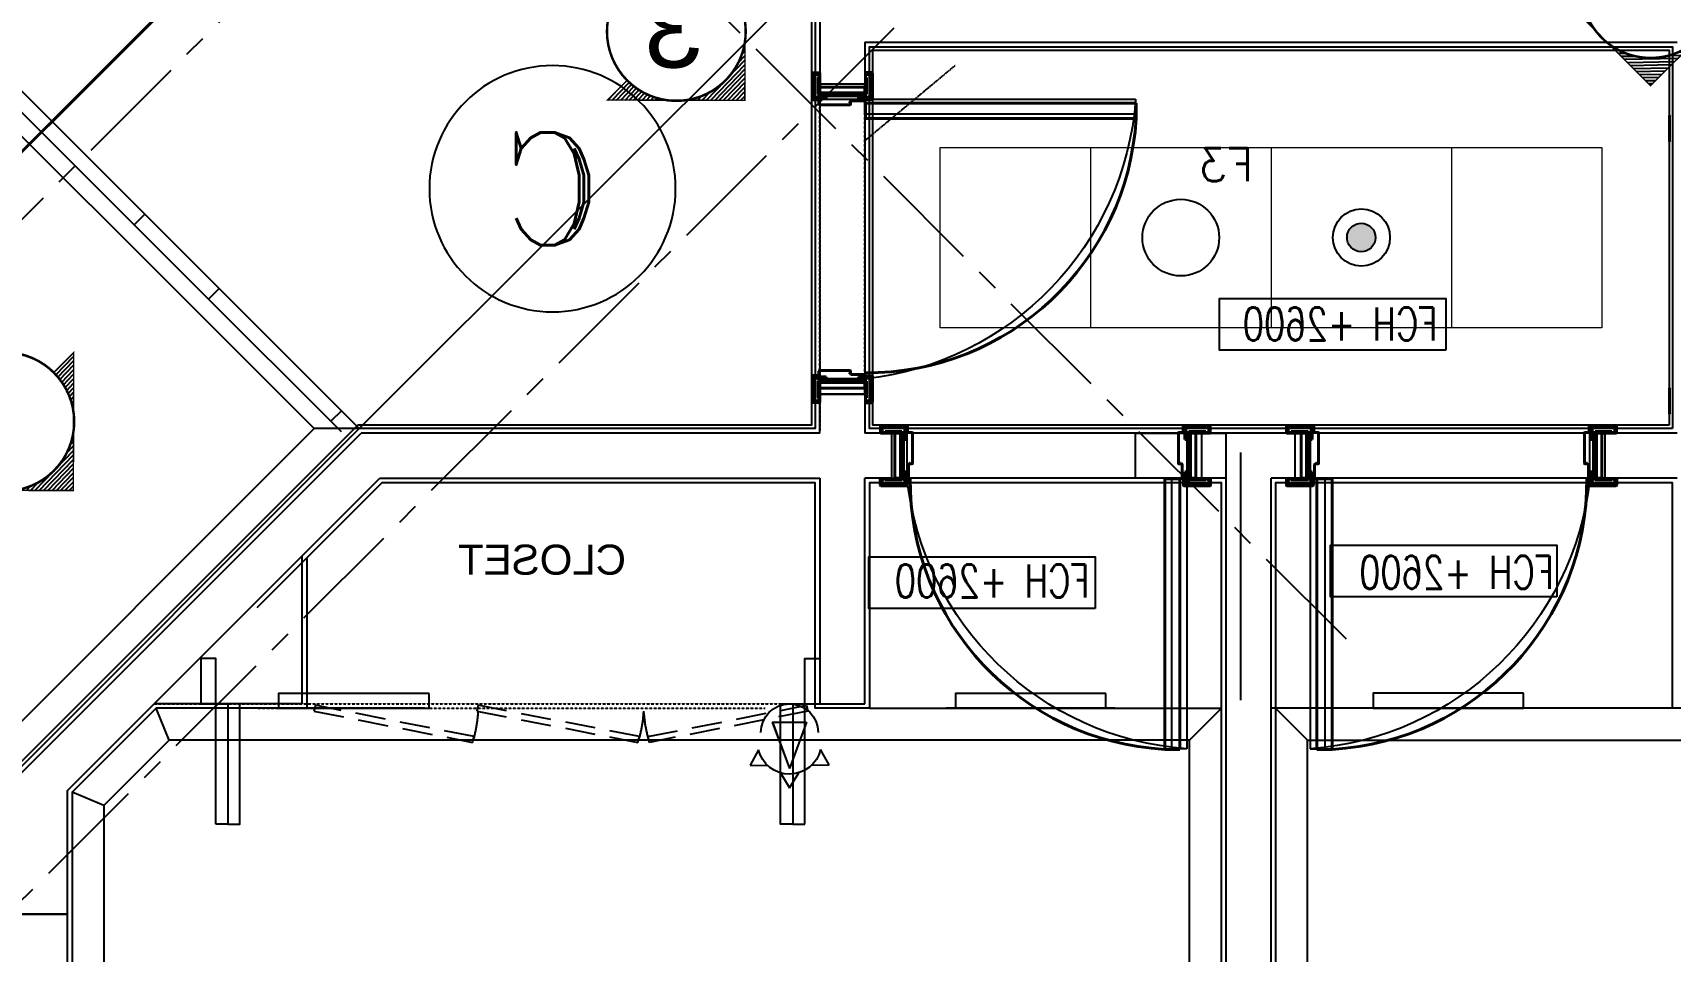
# Model space of a CAD drawing. Header units: millimetres. Extents: x 186805 to 449048, y 2167 to 51540.
# Drawn here: x 250778 to 256221, y 9659 to 12714 of the extents above; entities that cross this region are included whole.
import ezdxf
from ezdxf.enums import TextEntityAlignment as Align

# ---------------------------------------------------------------- set-up
doc = ezdxf.new("R2010")
doc.units = ezdxf.units.MM
for name, pattern in [('BC$0$DASHDOT2', [0.5, 0.25, -0.125, 0, -0.125]), ('BC$0$HIDDEN', [0.375, 0.25, -0.125]), ('BC$0$XR-BAS2-BLOCK-B$1$CENTER', [2, 1.25, -0.25, 0.25, -0.25]), ('CENTER', [2, 1.25, -0.25, 0.25, -0.25]), ('HIDDEN', [0.375, 0.25, -0.125]), ('HIDDEN2', [0.1875, 0.125, -0.0625])]:
    doc.linetypes.add(name, pattern=pattern)
doc.layers.get('0').update_dxf_attribs({"linetype": 'CONTINUOUS'})
for name, color, linetype, lineweight in [('0-60x120-C', 3, 'CONTINUOUS', 13), ('0-60x60-C', 3, 'CONTINUOUS', 13), ('1', 130, 'CONTINUOUS', 40), ('wall', 4, 'CONTINUOUS', 25)]:
    doc.layers.add(name, color=color, linetype=linetype, lineweight=lineweight)
for name, color, linetype in [('0-cornice-C', 3, 'CONTINUOUS'), ('0TG-grid', 9, 'CENTER'), ('0TG-text', 4, 'CONTINUOUS'), ('A-ABOV', 1, 'HIDDEN2'), ('A-ABOVE DOOR', 1, 'HIDDEN2'), ('A-BLKNBR', 7, 'CONTINUOUS'), ('A-CONC-BLDG', 6, 'CONTINUOUS'), ('a-door', 4, 'CONTINUOUS'), ('a-wall', 140, 'CONTINUOUS'), ('BC-A-wall', 6, 'CONTINUOUS'), ('BC-dim', 1, 'CONTINUOUS'), ('e-access door for maintanenece', 170, 'CONTINUOUS'), ('E-ARMATUR', 2, 'CONTINUOUS'), ('INT-HATCH', 8, 'CONTINUOUS'), ('MEP', 16, 'CONTINUOUS'), ('SHADOW LINE', 151, 'CONTINUOUS'), ('SITE SURVEY ROOM$0$SITE SURVEY ROOM$0$DECORATIVE DETAILS-1$0$WALL FIXTURE DETAILS$0$ECO-WORLD DETAILS$0$FINAL ECO-1#$0$REV ECO$0$FINAL DRGS1$0$REFER', 7, 'CONTINUOUS'), ('TEXT', 3, 'CONTINUOUS')]:
    doc.layers.add(name, color=color, linetype=linetype)
doc.styles.add('BW.B$0$SAS', font='sanss___.ttf')
doc.styles.add('ROMANS', font='ROMANS.shx', dxfattribs={"width": 0.8})
doc.styles.add('ROMANS_075', font='romans.shx', dxfattribs={"width": 0.75})
doc.styles.add('ROMANT', font='ROMANT.shx')

# ---------------------------------------------------------------- blocks, each defined once
blk = doc.blocks.new('A$C7C4A1575')
at = {"layer": 'A-ABOV', "color": 8}
for p, q in [((22895.1, 38850), (22895.1, 40141.4)), ((23045.1, 38850), (23045.1, 40141.4))]:
    blk.add_line(p, q, dxfattribs=at)
at = {"layer": 'A-ABOVE DOOR', "color": 8}
for p, q in [((20683, 41050), (22895.1, 41050)), ((24165.1, 40300), (23140.9, 40300)), ((25505.1, 40300), (24475.1, 40300)), ((24165.1, 40150), (23135.1, 40150)), ((25505.1, 40150), (24475.1, 40150)), ((22895.1, 40020), (22895.1, 38990)), ((23045.1, 38990), (23045.1, 40020))]:
    blk.add_line(p, q, dxfattribs=at)
at = {"layer": 'A-CONC-BLDG', "color": 8}
blk.add_lwpolyline([(20395.1, 41750), (20145.1, 41750), (20145.1, 45150), (20395.1, 45150)], close=True, dxfattribs=at)
at = {"layer": 'a-door', "color": 8, "lineweight": -3}
blk.add_line((20928, 41450), (20888, 41450), dxfattribs=at)
for points in [[(20888, 41450), (20888, 40900), (20838, 40900), (20838, 41050), (20888, 41050)], [(22805.1, 41450), (22765.1, 41450), (22765.1, 41050), (22895.1, 41050)], [(22805.1, 41050), (22805.1, 41450), (22845.1, 41450)], [(22845.1, 41450), (22845.1, 40900), (22895.1, 40900), (22895.1, 41050)], [(20888, 41050), (20928, 41050)]]:
    blk.add_lwpolyline(points, dxfattribs=at)
blk.add_lwpolyline([(20968, 41050), (20928, 41050), (20928, 41450), (20968, 41450)], close=True, dxfattribs=at)
at = {"layer": 'a-door', "color": 8}
for points in [[(24115.1, 41200), (24065.1, 41200), (24065.1, 40300), (24165.1, 40300)], [(24165.1, 40150), (24115.1, 40150), (24115.1, 41200)], [(24475.1, 40150), (24525.1, 40150), (24525.1, 41200)], [(24525.1, 41200), (24575.1, 41200), (24575.1, 40300), (24525.1, 40300)], [(23135.1, 40300), (23185.1, 40300), (23185.1, 40150), (23135.1, 40150)], [(24475.1, 40300), (24525.1, 40300)], [(25505.1, 40300), (25455.1, 40300), (25455.1, 40150), (25505.1, 40150)], [(23045.1, 40020), (23045.1, 39970), (22895.1, 39970), (22895.1, 40020)], [(23945.1, 39040), (23945.1, 39090), (23045.1, 39090), (23045.1, 38990)], [(22895.1, 38990), (22895.1, 39040), (23945.1, 39040)]]:
    blk.add_lwpolyline(points, dxfattribs=at)
for centre, start, end in [((24190, 40192.1), 94.2496, 173.872), ((24450.2, 40192.1), 6.128, 85.7504), ((22937.2, 38965.1), 4.2496, 83.872)]:
    blk.add_arc(centre, 1010.7, start, end, dxfattribs=at)
at = {"layer": 'a-wall', "color": 8}
for p, q in [((24245.1, 40300), (24245.1, 44900)), ((24395.1, 44900), (24395.1, 40300)), ((20395.1, 41750), (20395.1, 41337.9)), ((20145.1, 41375.7), (21370.8, 40150)), ((20395.1, 41337.9), (21433, 40300)), ((22895.1, 41050), (23045.1, 41050)), ((22895.1, 40300), (22895.1, 41050)), ((23045.1, 41050), (23045.1, 40300)), ((21433, 40300), (22895.1, 40300)), ((23135.1, 40300), (23045.1, 40300)), ((23135.1, 40300), (23135.1, 40150)), ((24165.1, 40300), (24165.1, 40150)), ((24245.1, 40300), (24165.1, 40300)), ((24475.1, 40300), (24395.1, 40300)), ((24475.1, 40300), (24475.1, 40150)), ((25745.1, 40300), (25505.1, 40300)), ((25505.1, 40150), (25505.1, 40300)), ((22895.1, 40150), (21370.8, 40150)), ((22895.1, 40150), (22895.1, 40020)), ((23135.1, 40150), (23045.1, 40150)), ((23045.1, 40020), (23045.1, 40150)), ((24475.1, 40150), (24165.1, 40150)), ((25745.1, 40150), (25505.1, 40150)), ((22895.1, 40020), (23045.1, 40020)), ((22895.1, 38100), (22895.1, 38990)), ((23045.1, 38990), (22895.1, 38990)), ((23045.1, 38850), (23045.1, 38990)), ((23045.1, 38850), (25745.1, 38850))]:
    blk.add_line(p, q, dxfattribs=at)
blk = doc.blocks.new('A$C32DD6ECA')
at = {"layer": '0-60x60-C', "color": 16, "xscale": 0.04183124983683228, "yscale": 0.04183124983683228, "zscale": 0.04183124983683228, "rotation": 180}
blk.add_blockref('A$C7C4A1575', (4397.08, 2202.64), dxfattribs=at)
blk = doc.blocks.new('BLK-NUMBER')
blk.add_circle((0, 0), 0.5458)
at = {"style": 'ROMANS'}
blk.add_attdef('BLOCK_NUMBER', text='', height=0.5, dxfattribs=at).set_placement((0, 0), align=Align.MIDDLE)
blk = doc.blocks.new('f44')
at = {"layer": 'E-ARMATUR', "color": 16}
blk.add_circle((0, 0), 127.5, dxfattribs=at)
blk = doc.blocks.new('A$C35C014DB')
at = {"layer": 'MEP'}
h = blk.add_hatch(color=256, dxfattribs=at)
edge = h.paths.add_edge_path()
edge.add_ellipse((4418.6, 9148.5), major_axis=(-38.8, -27.2), ratio=1, start_angle=0, end_angle=360, ccw=False)
at = {"layer": 'SITE SURVEY ROOM$0$SITE SURVEY ROOM$0$DECORATIVE DETAILS-1$0$WALL FIXTURE DETAILS$0$ECO-WORLD DETAILS$0$FINAL ECO-1#$0$REV ECO$0$FINAL DRGS1$0$REFER'}
h = blk.add_hatch(dxfattribs=at)
h.set_pattern_fill('ANSI31', color=8, scale=82.345676, angle=181.1291, style=0)
h.set_pattern_definition([(313.87088, (10262.598, 7449.854), (-7.42041, -7.13356), [])])
h.paths.add_polyline_path([(6663.2, 9604.9, -0.333605), (6467, 9800.3), (6467.4, 9604.5)])
h.paths.add_polyline_path([(6531.8, 9996), (6466.4, 10061), (6466.8, 9865.3, -0.162403)])
h.paths.add_polyline_path([(6923.9, 9605.5), (6858.6, 9670.6, -0.162403), (6728.2, 9605.1)])
h.paths.add_polyline_path([(6346, 10023.2), (6450.6, 10128.2), (6502.6, 10076.3), (6398.1, 9971.4)], flags=9)
h = blk.add_hatch(dxfattribs=at)
h.set_pattern_fill('ANSI31', color=8, scale=82.345676, angle=136.1291, style=0)
h.set_pattern_definition([(358.87088, (7664.575, 10813.092), (-0.202834, -10.29121), [])])
h.paths.add_polyline_path([(3595.5, 9791.8, -0.333605), (3318.7, 9791.2), (3457.4, 9653.1)])
h.paths.add_polyline_path([(3226.1, 9975.4), (3133.9, 9975.2), (3272.6, 9837, -0.162403)])
h.paths.add_polyline_path([(3779.5, 9976.6), (3687.3, 9976.4, -0.162403), (3641.4, 9837.8)])
h.paths.add_polyline_path([(3075.5, 9863.3), (3075.2, 10011.4), (3148.7, 10011.6), (3149, 9863.4)], flags=9)
h = blk.add_hatch(dxfattribs=at)
h.set_pattern_fill('ANSI31', color=8, scale=82.345676, angle=181.1291, style=0)
h.set_pattern_definition([(313.87088, (12494.609, 6152.451), (-7.42041, -7.13356), [])])
h.paths.add_polyline_path([(8895.2, 8307.5, -0.333605), (8699, 8502.9), (8699.4, 8307.1)])
h.paths.add_polyline_path([(8763.8, 8698.6), (8698.4, 8763.6), (8698.9, 8567.9, -0.162403)])
h.paths.add_polyline_path([(9155.9, 8308.1), (9090.6, 8373.2, -0.162403), (8960.2, 8307.7)])
h.paths.add_polyline_path([(8578, 8725.8), (8682.6, 8830.8), (8734.6, 8778.9), (8630.1, 8674)], flags=9)
at = {"color": 9}
for points in [[(8907.8, 17182.9), (7333.6, 17182.9), (7333.6, 13282.9), (7283.6, 13282.9), (7283.6, 11279.4), (6233.6, 10229.4), (6233.6, 8512.9), (7749.1, 8512.9), (8983.6, 7278.4)], [(3203.6, 7582.9), (3383.6, 7582.9), (3383.6, 8332.9), (4703.6, 8332.9), (4703.6, 3762.9), (918.6, 3762.9), (918.6, 3762.9)], [(8424.5, 7582.9), (8703.6, 7303.9), (8703.6, 3762.9), (4883.6, 3762.9), (4883.6, 8332.9), (6053.6, 8332.9), (6053.6, 7582.9), (6233.6, 7582.9), (6233.6, 7582.9)], [(6233.6, 7582.9), (6233.6, 8332.9), (7674.5, 8332.9), (8090.1, 7917.4)], [(7923.6, 8083.9), (7923.6, 7582.9), (8424.5, 7582.9)]]:
    blk.add_lwpolyline(points, dxfattribs=at)
blk.add_lwpolyline([(3383.6, 8512.9), (6053.6, 8512.9), (6053.6, 9782.9), (3383.6, 9782.9)], close=True, dxfattribs=at)
at = {"color": 8, "linetype": 'BC$0$HIDDEN', "ltscale": 400}
for points in [[(6257.6, 7573.6), (6784, 7469.8), (6789.6, 7489), (6262.7, 7592.9)], [(7358.6, 7573.6), (6823.1, 7469.8), (6817.6, 7489), (7353.4, 7592.9)], [(7899.6, 7573.6), (7373.1, 7469.8), (7367.6, 7489), (7894.4, 7592.9)]]:
    blk.add_lwpolyline(points, close=True, dxfattribs=at)
for centre, start, end in [((6395.6, 7593.2), 342.3753, 357.1867), ((7211.6, 7593.2), 182.8133, 197.6247), ((7761.6, 7592.9), 182.8133, 197.6247)]:
    blk.add_arc(centre, 407.5, start, end, dxfattribs=at)
at = {"layer": '0-60x120-C', "color": 1}
for p, q in [((4118.6, 9447.9), (4118.6, 8847.9)), ((4718.6, 9447.9), (4718.6, 8847.9)), ((5318.6, 9447.9), (5318.6, 8847.9))]:
    blk.add_line(p, q, dxfattribs=at)
at = {"layer": '0-60x120-C', "color": 2}
blk.add_lwpolyline([(3618.6, 8847.9), (5818.6, 8847.9), (5818.6, 9447.9), (3618.6, 9447.9)], close=True, dxfattribs=at)
at = {"layer": '0-cornice-C', "color": 1}
for p, q in [((10874.5, 11638.4), (7749.1, 8512.9)), ((7749.1, 8512.9), (7899, 8512.9)), ((4597.6, 7476.9), (4703.6, 7582.9)), ((4989.6, 7476.9), (4883.6, 7582.9)), ((8380.6, 7476.9), (8424.5, 7582.9)), ((8597.6, 7260), (8703.6, 7303.9))]:
    blk.add_line(p, q, dxfattribs=at)
at = {"layer": '0-cornice-C', "color": 5}
for p, q in [((3368.6, 7582.9), (4718.6, 7582.9)), ((6053.6, 7582.9), (4883.6, 7582.9))]:
    blk.add_line(p, q, dxfattribs=at)
at = {"layer": '0-cornice-C', "color": 1}
for points in [[(7899, 8512.9), (10874.5, 11488.5), (14903.5, 7459.4), (11310.9, 3868.9), (9089.6, 3868.9), (9089.6, 7322.3)], [(1024.6, 3868.9), (4597.6, 3868.9), (4597.6, 7476.9), (1024.6, 7476.9)], [(8597.6, 7260), (8597.6, 3868.9), (4989.6, 3868.9), (4989.6, 7476.9), (8380.6, 7476.9)]]:
    blk.add_lwpolyline(points, close=True, dxfattribs=at)
at = {"layer": '0TG-grid', "linetype": 'BC$0$XR-BAS2-BLOCK-B$1$CENTER', "ltscale": 300}
for p, q in [((4468.1, 7812.9), (13602.6, 16947.4)), ((16276.8, 1802.5), (5599.4, 12479.8)), ((15145.4, 671.1), (4468.1, 11348.5))]:
    blk.add_line(p, q, dxfattribs=at)
at = {"layer": '1', "color": 8}
for p, q in [((6043.6, 9608.9), (6043.6, 9694.9)), ((6045.6, 9696.9), (6068.6, 9696.9)), ((6048.1, 9614.9), (6048.1, 9688.9)), ((6050.1, 9690.9), (6066.1, 9690.9)), ((6066.1, 9690.9), (6066.1, 9680.9)), ((6218.6, 9695.9), (6218.6, 9619.9)), ((6241.6, 9695.9), (6218.6, 9695.9)), ((6237.1, 9690.9), (6221.1, 9690.9)), ((6221.1, 9690.9), (6221.1, 9680.9)), ((6239.1, 9614.9), (6239.1, 9688.9)), ((6243.6, 9607.9), (6243.6, 9693.9)), ((6066.1, 9680.9), (6063.1, 9680.9)), ((6063.1, 9680.9), (6063.1, 9624.9)), ((6068.6, 9629.9), (6068.6, 9647.9)), ((6068.6, 9647.9), (6218.6, 9647.9)), ((6218.6, 9647.9), (6218.6, 9629.9)), ((6221.1, 9680.9), (6224.1, 9680.9)), ((6224.1, 9680.9), (6224.1, 9624.9)), ((6066.7, 9595.2), (5166.7, 9595.2)), ((5166.7, 9595.2), (5166.7, 9544.6)), ((6066.1, 9606.9), (6045.6, 9606.9)), ((6066.1, 9614.9), (6048.1, 9614.9)), ((6048.1, 9612.9), (6048.1, 9614.9)), ((6048.1, 9614.9), (6088.1, 9614.9)), ((6088.1, 9610.9), (6050.1, 9610.9)), ((6063.1, 9624.9), (6066.1, 9624.9)), ((6066.1, 9624.9), (6066.1, 9614.9)), ((6101.1, 9619.9), (6066.1, 9619.9)), ((6066.1, 9619.9), (6066.1, 9614.9)), ((6066.1, 9614.9), (6090.1, 9614.9)), ((6090.1, 9610.9), (6066.1, 9610.9)), ((6066.1, 9610.9), (6066.1, 9604.9)), ((6066.7, 9544.6), (6066.7, 9595.2)), ((6068.1, 9602.9), (6114.1, 9602.9)), ((6218.6, 9629.9), (6068.6, 9629.9)), ((6086.6, 9629.9), (6086.6, 9619.9)), ((6086.6, 9619.9), (6200.6, 9619.9)), ((6088.1, 9614.9), (6088.1, 9610.9)), ((6090.1, 9614.9), (6090.1, 9610.9)), ((6141.1, 9619.9), (6106.1, 9619.9)), ((6116.1, 9600.9), (6116.1, 9599.2)), ((6116.1, 9599.2), (6117.1, 9599.2)), ((6116.1, 9597.1), (6118.1, 9597.1)), ((6116.1, 9597.1), (6116.1, 9591.9)), ((6117.1, 9599.2), (6119.1, 9599.2)), ((6118.1, 9597.1), (6119.1, 9597.1)), ((6118.1, 9589.9), (6219.1, 9589.9)), ((6119.1, 9597.1), (6119.1, 9599.2)), ((6141.1, 9619.9), (6146.1, 9619.9)), ((6181.1, 9619.9), (6146.1, 9619.9)), ((6221.1, 9619.9), (6186.1, 9619.9)), ((6197.1, 9610.9), (6197.1, 9614.9)), ((6197.1, 9614.9), (6221.1, 9614.9)), ((6221.1, 9610.9), (6197.1, 9610.9)), ((6199.1, 9614.9), (6199.1, 9610.9)), ((6239.1, 9614.9), (6199.1, 9614.9)), ((6199.1, 9610.9), (6237.1, 9610.9)), ((6200.6, 9629.9), (6200.6, 9619.9)), ((6224.1, 9624.9), (6221.1, 9624.9)), ((6221.1, 9624.9), (6221.1, 9614.9)), ((6221.1, 9614.9), (6221.1, 9619.9)), ((6221.1, 9614.9), (6239.1, 9614.9)), ((6221.1, 9591.9), (6221.1, 9610.9)), ((6221.1, 9605.9), (6241.6, 9605.9)), ((6239.1, 9612.9), (6239.1, 9614.9)), ((3393.6, 9553.9), (3393.6, 9467.9)), ((5166.7, 9544.6), (6066.7, 9544.6)), ((6043.6, 8686.9), (6043.6, 8600.9)), ((6066.1, 8688.9), (6045.6, 8688.9)), ((6048.1, 8682.9), (6048.1, 8680.9)), ((6066.1, 8680.9), (6048.1, 8680.9)), ((6048.1, 8680.9), (6048.1, 8606.9)), ((6048.1, 8680.9), (6088.1, 8680.9)), ((6088.1, 8684.9), (6050.1, 8684.9)), ((6063.1, 8614.9), (6063.1, 8670.9)), ((6063.1, 8670.9), (6066.1, 8670.9)), ((6066.1, 8684.9), (6066.1, 8690.9)), ((6090.1, 8684.9), (6066.1, 8684.9)), ((6066.1, 8675.9), (6066.1, 8680.9)), ((6066.1, 8680.9), (6090.1, 8680.9)), ((6066.1, 8670.9), (6066.1, 8680.9)), ((6101.1, 8675.9), (6066.1, 8675.9)), ((6068.1, 8692.9), (6114.1, 8692.9)), ((6218.6, 8665.9), (6068.6, 8665.9)), ((6068.6, 8665.9), (6068.6, 8647.9)), ((6086.6, 8665.9), (6086.6, 8675.9)), ((6086.6, 8675.9), (6200.6, 8675.9)), ((6088.1, 8680.9), (6088.1, 8684.9)), ((6090.1, 8680.9), (6090.1, 8684.9)), ((6141.1, 8675.9), (6106.1, 8675.9)), ((6116.1, 8698.8), (6116.1, 8703.9)), ((6116.1, 8698.8), (6118.1, 8698.8)), ((6116.1, 8694.9), (6116.1, 8696.7)), ((6116.1, 8696.7), (6117.1, 8696.7)), ((6117.1, 8696.7), (6119.1, 8696.7)), ((6118.1, 8705.9), (6219.1, 8705.9)), ((6118.1, 8698.8), (6119.1, 8698.8)), ((6119.1, 8698.8), (6119.1, 8696.7)), ((6141.1, 8675.9), (6146.1, 8675.9)), ((6181.1, 8675.9), (6146.1, 8675.9)), ((6221.1, 8675.9), (6186.1, 8675.9)), ((6221.1, 8684.9), (6197.1, 8684.9)), ((6197.1, 8684.9), (6197.1, 8680.9)), ((6197.1, 8680.9), (6221.1, 8680.9)), ((6199.1, 8680.9), (6199.1, 8684.9)), ((6199.1, 8684.9), (6237.1, 8684.9)), ((6239.1, 8680.9), (6199.1, 8680.9)), ((6200.6, 8665.9), (6200.6, 8675.9)), ((6218.6, 8599.9), (6218.6, 8675.9)), ((6218.6, 8647.9), (6218.6, 8665.9)), ((6221.1, 8703.9), (6221.1, 8684.9)), ((6221.1, 8689.9), (6241.6, 8689.9)), ((6221.1, 8670.9), (6221.1, 8680.9)), ((6221.1, 8680.9), (6239.1, 8680.9)), ((6221.1, 8680.9), (6221.1, 8675.9)), ((6224.1, 8670.9), (6221.1, 8670.9)), ((6224.1, 8614.9), (6224.1, 8670.9)), ((6239.1, 8682.9), (6239.1, 8680.9)), ((6239.1, 8680.9), (6239.1, 8606.9)), ((6243.6, 8687.9), (6243.6, 8601.9)), ((3393.6, 8647.9), (3393.6, 8561.9)), ((6050.1, 8604.9), (6066.1, 8604.9)), ((6066.1, 8614.9), (6063.1, 8614.9)), ((6066.1, 8604.9), (6066.1, 8614.9)), ((6068.6, 8647.9), (6218.6, 8647.9)), ((6241.6, 8599.9), (6218.6, 8599.9)), ((6221.1, 8614.9), (6224.1, 8614.9)), ((6221.1, 8604.9), (6221.1, 8614.9)), ((6237.1, 8604.9), (6221.1, 8604.9)), ((6045.6, 8598.9), (6068.6, 8598.9)), ((3570.6, 8520.9), (3570.6, 8497.9)), ((3570.6, 8497.9), (3646.6, 8497.9)), ((3658.6, 8522.9), (3572.6, 8522.9)), ((3575.6, 8516.4), (3575.6, 8500.4)), ((3575.6, 8500.4), (3585.6, 8500.4)), ((3651.6, 8518.4), (3577.6, 8518.4)), ((3585.6, 8500.4), (3585.6, 8503.4)), ((3585.6, 8503.4), (3641.6, 8503.4)), ((3618.6, 8497.9), (3636.6, 8497.9)), ((3618.6, 8347.9), (3618.6, 8497.9)), ((3636.6, 8497.9), (3636.6, 8347.9)), ((3641.6, 8503.4), (3641.6, 8500.4)), ((3641.6, 8500.4), (3651.6, 8500.4)), ((3651.6, 8500.4), (3646.6, 8500.4)), ((3646.6, 8500.4), (3646.6, 8465.4)), ((3651.6, 8500.4), (3651.6, 8518.4)), ((3653.6, 8518.4), (3651.6, 8518.4)), ((3651.6, 8518.4), (3651.6, 8478.4)), ((3651.6, 8476.4), (3651.6, 8500.4)), ((3655.6, 8478.4), (3655.6, 8516.4)), ((3674.6, 8500.4), (3655.6, 8500.4)), ((3655.6, 8500.4), (3655.6, 8476.4)), ((3660.6, 8500.4), (3660.6, 8520.9)), ((3676.6, 8397.4), (3676.6, 8498.4)), ((4560.6, 8397.4), (4560.6, 8498.4)), ((4562.6, 8500.4), (4581.6, 8500.4)), ((4576.6, 8500.4), (4576.6, 8520.9)), ((4578.6, 8522.9), (4664.6, 8522.9)), ((4581.6, 8478.4), (4581.6, 8516.4)), ((4581.6, 8500.4), (4581.6, 8476.4)), ((4583.6, 8518.4), (4585.6, 8518.4)), ((4585.6, 8500.4), (4585.6, 8518.4)), ((4585.6, 8518.4), (4659.6, 8518.4)), ((4585.6, 8518.4), (4585.6, 8478.4)), ((4595.6, 8500.4), (4585.6, 8500.4)), ((4585.6, 8476.4), (4585.6, 8500.4)), ((4585.6, 8500.4), (4590.6, 8500.4)), ((4590.6, 8500.4), (4590.6, 8465.4)), ((4666.6, 8497.9), (4590.6, 8497.9)), ((4651.6, 8503.4), (4595.6, 8503.4)), ((4595.6, 8503.4), (4595.6, 8500.4)), ((4618.6, 8497.9), (4600.6, 8497.9)), ((4600.6, 8497.9), (4600.6, 8347.9)), ((4618.6, 8347.9), (4618.6, 8497.9)), ((4651.6, 8500.4), (4651.6, 8503.4)), ((4661.6, 8500.4), (4651.6, 8500.4)), ((4661.6, 8516.4), (4661.6, 8500.4)), ((4666.6, 8520.9), (4666.6, 8497.9)), ((4920.6, 8520.9), (4920.6, 8497.9)), ((4920.6, 8497.9), (4996.6, 8497.9)), ((5008.6, 8522.9), (4922.6, 8522.9)), ((4925.6, 8516.4), (4925.6, 8500.4)), ((4925.6, 8500.4), (4935.6, 8500.4)), ((5001.6, 8518.4), (4927.6, 8518.4)), ((4935.6, 8500.4), (4935.6, 8503.4)), ((4935.6, 8503.4), (4991.6, 8503.4)), ((4968.6, 8497.9), (4986.6, 8497.9)), ((4968.6, 8347.9), (4968.6, 8497.9)), ((4986.6, 8497.9), (4986.6, 8347.9)), ((4991.6, 8503.4), (4991.6, 8500.4)), ((4991.6, 8500.4), (5001.6, 8500.4)), ((5001.6, 8500.4), (4996.6, 8500.4)), ((4996.6, 8500.4), (4996.6, 8465.4)), ((5001.6, 8500.4), (5001.6, 8518.4)), ((5003.6, 8518.4), (5001.6, 8518.4)), ((5001.6, 8518.4), (5001.6, 8478.4)), ((5001.6, 8476.4), (5001.6, 8500.4)), ((5005.6, 8478.4), (5005.6, 8516.4)), ((5024.6, 8500.4), (5005.6, 8500.4)), ((5005.6, 8500.4), (5005.6, 8476.4)), ((5010.6, 8500.4), (5010.6, 8520.9)), ((5026.6, 8397.4), (5026.6, 8498.4)), ((5910.6, 8397.4), (5910.6, 8498.4)), ((5912.6, 8500.4), (5931.6, 8500.4)), ((5926.6, 8500.4), (5926.6, 8520.9)), ((5928.6, 8522.9), (6014.6, 8522.9)), ((5931.6, 8478.4), (5931.6, 8516.4)), ((5931.6, 8500.4), (5931.6, 8476.4)), ((5933.6, 8518.4), (5935.6, 8518.4)), ((5935.6, 8500.4), (5935.6, 8518.4)), ((5935.6, 8518.4), (6009.6, 8518.4)), ((5935.6, 8518.4), (5935.6, 8478.4)), ((5945.6, 8500.4), (5935.6, 8500.4)), ((5935.6, 8476.4), (5935.6, 8500.4)), ((5935.6, 8500.4), (5940.6, 8500.4)), ((5940.6, 8500.4), (5940.6, 8465.4)), ((6016.6, 8497.9), (5940.6, 8497.9)), ((6001.6, 8503.4), (5945.6, 8503.4)), ((5945.6, 8503.4), (5945.6, 8500.4)), ((5968.6, 8497.9), (5950.6, 8497.9)), ((5950.6, 8497.9), (5950.6, 8347.9)), ((5968.6, 8347.9), (5968.6, 8497.9)), ((6001.6, 8500.4), (6001.6, 8503.4)), ((6011.6, 8500.4), (6001.6, 8500.4)), ((6011.6, 8516.4), (6011.6, 8500.4)), ((6016.6, 8520.9), (6016.6, 8497.9)), ((3636.6, 8479.9), (3646.6, 8479.9)), ((3646.6, 8365.9), (3646.6, 8479.9)), ((3646.6, 8460.4), (3646.6, 8425.4)), ((3651.6, 8478.4), (3655.6, 8478.4)), ((3655.6, 8476.4), (3651.6, 8476.4)), ((4585.6, 8478.4), (4581.6, 8478.4)), ((4581.6, 8476.4), (4585.6, 8476.4)), ((4600.6, 8479.9), (4590.6, 8479.9)), ((4590.6, 8365.9), (4590.6, 8479.9)), ((4590.6, 8460.4), (4590.6, 8425.4)), ((4986.6, 8479.9), (4996.6, 8479.9)), ((4996.6, 8365.9), (4996.6, 8479.9)), ((4996.6, 8460.4), (4996.6, 8425.4)), ((5001.6, 8478.4), (5005.6, 8478.4)), ((5005.6, 8476.4), (5001.6, 8476.4)), ((5935.6, 8478.4), (5931.6, 8478.4)), ((5931.6, 8476.4), (5935.6, 8476.4)), ((5950.6, 8479.9), (5940.6, 8479.9)), ((5940.6, 8365.9), (5940.6, 8479.9)), ((5940.6, 8460.4), (5940.6, 8425.4)), ((3646.6, 8420.4), (3646.6, 8425.4)), ((3646.6, 8420.4), (3646.6, 8385.4)), ((3663.6, 8347.4), (3663.6, 8393.4)), ((3665.6, 8395.4), (3667.4, 8395.4)), ((3667.4, 8396.4), (3667.4, 8398.4)), ((3669.5, 8398.4), (3667.4, 8398.4)), ((3667.4, 8395.4), (3667.4, 8396.4)), ((3669.5, 8397.4), (3669.5, 8398.4)), ((3669.5, 8395.4), (3669.5, 8397.4)), ((3669.5, 8395.4), (3674.6, 8395.4)), ((4567.7, 8395.4), (4562.6, 8395.4)), ((4567.7, 8397.4), (4567.7, 8398.4)), ((4567.7, 8398.4), (4569.8, 8398.4)), ((4567.7, 8395.4), (4567.7, 8397.4)), ((4569.8, 8396.4), (4569.8, 8398.4)), ((4569.8, 8395.4), (4569.8, 8396.4)), ((4571.6, 8395.4), (4569.8, 8395.4)), ((4573.6, 8347.4), (4573.6, 8393.4)), ((4590.6, 8420.4), (4590.6, 8425.4)), ((4590.6, 8420.4), (4590.6, 8385.4)), ((4996.6, 8420.4), (4996.6, 8425.4)), ((4996.6, 8420.4), (4996.6, 8385.4)), ((5013.6, 8347.4), (5013.6, 8393.4)), ((5015.6, 8395.4), (5017.4, 8395.4)), ((5017.4, 8396.4), (5017.4, 8398.4)), ((5019.5, 8398.4), (5017.4, 8398.4)), ((5017.4, 8395.4), (5017.4, 8396.4)), ((5019.5, 8397.4), (5019.5, 8398.4)), ((5019.5, 8395.4), (5019.5, 8397.4)), ((5019.5, 8395.4), (5024.6, 8395.4)), ((5917.7, 8395.4), (5912.6, 8395.4)), ((5917.7, 8397.4), (5917.7, 8398.4)), ((5917.7, 8398.4), (5919.8, 8398.4)), ((5917.7, 8395.4), (5917.7, 8397.4)), ((5919.8, 8396.4), (5919.8, 8398.4)), ((5919.8, 8395.4), (5919.8, 8396.4)), ((5921.6, 8395.4), (5919.8, 8395.4)), ((5923.6, 8347.4), (5923.6, 8393.4)), ((5940.6, 8420.4), (5940.6, 8425.4)), ((5940.6, 8420.4), (5940.6, 8385.4)), ((3569.6, 8324.9), (3569.6, 8347.9)), ((3575.6, 8329.4), (3575.6, 8345.4)), ((3575.6, 8345.4), (3585.6, 8345.4)), ((3585.6, 8345.4), (3585.6, 8342.4)), ((3585.6, 8342.4), (3641.6, 8342.4)), ((3636.6, 8347.9), (3618.6, 8347.9)), ((3636.6, 8365.9), (3646.6, 8365.9)), ((3641.6, 8342.4), (3641.6, 8345.4)), ((3641.6, 8345.4), (3651.6, 8345.4)), ((3646.6, 8380.4), (3646.6, 8345.4)), ((3646.6, 8345.4), (3651.6, 8345.4)), ((3651.6, 8345.4), (3651.6, 8369.4)), ((3651.6, 8369.4), (3655.6, 8369.4)), ((3651.6, 8367.4), (3655.6, 8367.4)), ((3651.6, 8327.4), (3651.6, 8367.4)), ((3651.6, 8345.4), (3651.6, 8327.4)), ((3655.6, 8369.4), (3655.6, 8345.4)), ((3655.6, 8367.4), (3655.6, 8329.4)), ((3655.6, 8345.4), (3661.6, 8345.4)), ((3659.6, 8345.4), (3659.6, 8324.9)), ((4515.2, 8346.1), (4565.8, 8346.1)), ((4515.2, 7446.1), (4515.2, 8346.1)), ((4565.8, 8346.1), (4565.8, 7446.1)), ((4581.6, 8345.4), (4575.6, 8345.4)), ((4577.6, 8345.4), (4577.6, 8324.9)), ((4585.6, 8369.4), (4581.6, 8369.4)), ((4581.6, 8369.4), (4581.6, 8345.4)), ((4585.6, 8367.4), (4581.6, 8367.4)), ((4581.6, 8367.4), (4581.6, 8329.4)), ((4585.6, 8345.4), (4585.6, 8369.4)), ((4585.6, 8327.4), (4585.6, 8367.4)), ((4590.6, 8345.4), (4585.6, 8345.4)), ((4595.6, 8345.4), (4585.6, 8345.4)), ((4585.6, 8345.4), (4585.6, 8327.4)), ((4590.6, 8380.4), (4590.6, 8345.4)), ((4600.6, 8365.9), (4590.6, 8365.9)), ((4595.6, 8342.4), (4595.6, 8345.4)), ((4651.6, 8342.4), (4595.6, 8342.4)), ((4600.6, 8347.9), (4618.6, 8347.9)), ((4651.6, 8345.4), (4651.6, 8342.4)), ((4661.6, 8345.4), (4651.6, 8345.4)), ((4661.6, 8329.4), (4661.6, 8345.4)), ((4667.6, 8324.9), (4667.6, 8347.9)), ((4919.6, 8324.9), (4919.6, 8347.9)), ((4925.6, 8329.4), (4925.6, 8345.4)), ((4925.6, 8345.4), (4935.6, 8345.4)), ((4935.6, 8345.4), (4935.6, 8342.4)), ((4935.6, 8342.4), (4991.6, 8342.4)), ((4986.6, 8347.9), (4968.6, 8347.9)), ((4986.6, 8365.9), (4996.6, 8365.9)), ((4991.6, 8342.4), (4991.6, 8345.4)), ((4991.6, 8345.4), (5001.6, 8345.4)), ((4996.6, 8380.4), (4996.6, 8345.4)), ((4996.6, 8345.4), (5001.6, 8345.4)), ((5001.6, 8345.4), (5001.6, 8369.4)), ((5001.6, 8369.4), (5005.6, 8369.4)), ((5001.6, 8367.4), (5005.6, 8367.4)), ((5001.6, 8327.4), (5001.6, 8367.4)), ((5001.6, 8345.4), (5001.6, 8327.4)), ((5005.6, 8369.4), (5005.6, 8345.4)), ((5005.6, 8367.4), (5005.6, 8329.4)), ((5005.6, 8345.4), (5011.6, 8345.4)), ((5009.6, 8345.4), (5009.6, 8324.9)), ((5071.9, 8346.1), (5021.3, 8346.1)), ((5021.3, 8346.1), (5021.3, 7446.1)), ((5071.9, 7446.1), (5071.9, 8346.1)), ((5931.6, 8345.4), (5925.6, 8345.4)), ((5927.6, 8345.4), (5927.6, 8324.9)), ((5935.6, 8369.4), (5931.6, 8369.4)), ((5931.6, 8369.4), (5931.6, 8345.4)), ((5935.6, 8367.4), (5931.6, 8367.4)), ((5931.6, 8367.4), (5931.6, 8329.4)), ((5935.6, 8345.4), (5935.6, 8369.4)), ((5935.6, 8327.4), (5935.6, 8367.4)), ((5940.6, 8345.4), (5935.6, 8345.4)), ((5945.6, 8345.4), (5935.6, 8345.4)), ((5935.6, 8345.4), (5935.6, 8327.4)), ((5940.6, 8380.4), (5940.6, 8345.4)), ((5950.6, 8365.9), (5940.6, 8365.9)), ((5945.6, 8342.4), (5945.6, 8345.4)), ((6001.6, 8342.4), (5945.6, 8342.4)), ((5950.6, 8347.9), (5968.6, 8347.9)), ((6001.6, 8345.4), (6001.6, 8342.4)), ((6011.6, 8345.4), (6001.6, 8345.4)), ((6011.6, 8329.4), (6011.6, 8345.4)), ((6017.6, 8324.9), (6017.6, 8347.9)), ((3657.6, 8322.9), (3571.6, 8322.9)), ((3651.6, 8327.4), (3577.6, 8327.4)), ((3653.6, 8327.4), (3651.6, 8327.4)), ((4579.6, 8322.9), (4665.6, 8322.9)), ((4583.6, 8327.4), (4585.6, 8327.4)), ((4585.6, 8327.4), (4659.6, 8327.4)), ((5007.6, 8322.9), (4921.6, 8322.9)), ((5001.6, 8327.4), (4927.6, 8327.4)), ((5003.6, 8327.4), (5001.6, 8327.4)), ((5929.6, 8322.9), (6015.6, 8322.9)), ((5933.6, 8327.4), (5935.6, 8327.4)), ((5935.6, 8327.4), (6009.6, 8327.4)), ((4565.8, 7446.1), (4515.2, 7446.1)), ((5021.3, 7446.1), (5071.9, 7446.1))]:
    blk.add_line(p, q, dxfattribs=at)
for centre, radius, start, end in [((6045.6, 9694.9), 2, 90, 180), ((6050.1, 9688.9), 2, 90, 180), ((6237.1, 9688.9), 2, 0, 90), ((6241.6, 9693.9), 2, 0, 90), ((6045.6, 9608.9), 2, 180, 270), ((6050.1, 9612.9), 2, 180, 270), ((6068.1, 9604.9), 2, 180, 270), ((6114.1, 9600.9), 2, 0, 90), ((6118.1, 9591.9), 2, 180, 270), ((6219.1, 9591.9), 2, 270, 0), ((6237.1, 9612.9), 2, 270, 360), ((6241.6, 9607.9), 2, 270, 0), ((3391.6, 9553.9), 2, 0, 90), ((6062.1, 9594.7), 896.4, 183.2043, 270.4318), ((3391.6, 9467.9), 2, 270, 0), ((6045.6, 8686.9), 2, 90, 180), ((6050.1, 8682.9), 2, 90, 180), ((6068.1, 8690.9), 2, 90, 180), ((6114.1, 8694.9), 2, 270, 0), ((6118.1, 8703.9), 2, 90, 180), ((6219.1, 8703.9), 2, 0, 90), ((6237.1, 8682.9), 2, 0, 90), ((6241.6, 8687.9), 2, 0, 90), ((3391.6, 8647.9), 2, 0, 90), ((6045.6, 8600.9), 2, 180, 270), ((6050.1, 8606.9), 2, 180, 270), ((6237.1, 8606.9), 2, 270, 0), ((6241.6, 8601.9), 2, 270, 0), ((3391.6, 8561.9), 2, 270, 0), ((3572.6, 8520.9), 2, 90, 180), ((3577.6, 8516.4), 2, 90, 180), ((3653.6, 8516.4), 2, 0, 90), ((3658.6, 8520.9), 2, 0, 90), ((3674.6, 8498.4), 2, 0, 90), ((4562.6, 8498.4), 2, 90, 180), ((4578.6, 8520.9), 2, 90, 180), ((4583.6, 8516.4), 2, 90, 180), ((4659.6, 8516.4), 2, 0, 90), ((4664.6, 8520.9), 2, 0, 90), ((4922.6, 8520.9), 2, 90, 180), ((4927.6, 8516.4), 2, 90, 180), ((5003.6, 8516.4), 2, 0, 90), ((5008.6, 8520.9), 2, 0, 90), ((5024.6, 8498.4), 2, 0, 90), ((5912.6, 8498.4), 2, 90, 180), ((5928.6, 8520.9), 2, 90, 180), ((5933.6, 8516.4), 2, 90, 180), ((6009.6, 8516.4), 2, 0, 90), ((6014.6, 8520.9), 2, 0, 90), ((3665.6, 8393.4), 2, 90, 180), ((3674.6, 8397.4), 2, 270, 0), ((4562.6, 8397.4), 2, 180, 270), ((4571.6, 8393.4), 2, 0, 90), ((5015.6, 8393.4), 2, 90, 180), ((5024.6, 8397.4), 2, 270, 0), ((5912.6, 8397.4), 2, 180, 270), ((5921.6, 8393.4), 2, 0, 90), ((3577.6, 8329.4), 2, 180, 270), ((3653.6, 8329.4), 2, 270, 0), ((3661.6, 8347.4), 2, 270, 0), ((4565.3, 8341.4), 896.4, 179.5682, 266.7957), ((4575.6, 8347.4), 2, 180, 270), ((4583.6, 8329.4), 2, 180, 270), ((4659.6, 8329.4), 2, 270, 0), ((4927.6, 8329.4), 2, 180, 270), ((5003.6, 8329.4), 2, 270, 0), ((5011.6, 8347.4), 2, 270, 0), ((5021.8, 8341.4), 896.4, 273.2043, 0.4318), ((5925.6, 8347.4), 2, 180, 270), ((5933.6, 8329.4), 2, 180, 270), ((6009.6, 8329.4), 2, 270, 0), ((3571.6, 8324.9), 2, 180, 270), ((3657.6, 8324.9), 2, 270, 0), ((4579.6, 8324.9), 2, 180, 270), ((4665.6, 8324.9), 2, 270, 0), ((4921.6, 8324.9), 2, 180, 270), ((5007.6, 8324.9), 2, 270, 0), ((5929.6, 8324.9), 2, 180, 270), ((6015.6, 8324.9), 2, 270, 0)]:
    blk.add_arc(centre, radius, start, end, dxfattribs=at)
at = {"layer": 'A-ABOV'}
for p, q in [((6068.6, 9797.9), (6068.6, 8506.5)), ((6218.6, 9797.9), (6218.6, 8506.5))]:
    blk.add_line(p, q, dxfattribs=at)
at = {"layer": 'A-ABOVE DOOR'}
for p, q in [((6068.6, 8627.9), (6068.6, 9657.9)), ((6218.6, 9657.9), (6218.6, 8627.9)), ((3608.6, 8497.9), (4638.6, 8497.9)), ((4948.6, 8497.9), (5978.6, 8497.9)), ((3608.6, 8347.9), (4638.6, 8347.9)), ((4948.6, 8347.9), (5972.7, 8347.9)), ((8090.1, 7582.9), (6400.1, 7582.9))]:
    blk.add_line(p, q, dxfattribs=at)
at = {"layer": 'A-CONC-BLDG'}
blk.add_lwpolyline([(8718.6, 6897.9), (8968.6, 6897.9), (8968.6, 3497.9), (8718.6, 3497.9)], close=True, dxfattribs=at)
at = {"layer": 'BC-A-wall'}
blk.add_line((8118.6, 7597.9), (8430.7, 7597.9), dxfattribs=at)
at = {"layer": 'BC-dim', "color": 2, "linetype": 'BC$0$DASHDOT2', "ltscale": 500, "const_width": 10}
blk.add_lwpolyline([(9089.9, 8699.2), (9347.5, 8956.9), (8188.6, 10115.7)], dxfattribs=at)
at = {"layer": 'e-access door for maintanenece', "color": 2, "linetype": 'HIDDEN', "ltscale": 0.6}
blk.add_line((6068.6, 9470.4), (5768.6, 9720.4), dxfattribs=at)
at = {"layer": 'INT-HATCH', "ltscale": 25}
blk.add_line((4818.6, 7610.2), (4818.6, 8433.6), dxfattribs=at)
at = {"layer": 'MEP', "color": 2}
blk.add_line((7749.1, 8512.9), (6133.1, 10128.9), dxfattribs=at)
at = {"layer": 'MEP'}
for p, q in [((9063.3, 9756.5), (8285.5, 8978.7)), ((8992.6, 9756.5), (8462.3, 9226.2)), ((7808.7, 8501.9), (8285.5, 8978.7)), ((8214.8, 8978.7), (7808.7, 8572.6)), ((8214.8, 8978.7), (8250.1, 8943.3)), ((7808.7, 8572.6), (7844.1, 8537.3)), ((3830.9, 7582.9), (4428.2, 7582.9)), ((5237.9, 7582.9), (5797.8, 7582.9)), ((5267.8, 7582.9), (5767.9, 7582.9)), ((7531.7, 7582.9), (8031.7, 7582.9)), ((6376, 7536.5), (6262.4, 7536.8)), ((6262.4, 7536.8), (6318.8, 7383.1)), ((6376.3, 7536.5), (6262.6, 7536.8)), ((6262.6, 7536.8), (6319, 7383.1)), ((6376, 7536.5), (6318.8, 7383.1)), ((6376.3, 7536.5), (6319, 7383.1)), ((6187.2, 7394.7), (6215.8, 7445.8)), ((6422.1, 7445.2), (6450.3, 7393.9)), ((6245.8, 7393.5), (6187.2, 7394.7)), ((6318.6, 7318.3), (6288.6, 7368.6)), ((6348.8, 7368.5), (6318.6, 7318.3)), ((6450.3, 7393.9), (6391.8, 7393.1))]:
    blk.add_line(p, q, dxfattribs=at)
for points in [[(8747.5, 9313.5, 0, 0, 0), (8922, 9139, 75, 0, 0), (9028, 9033, 0, 0, 0)], [(8535.4, 9101.3, 0, 0, 0), (8709.8, 8926.9, 75, 0, 0), (8815.9, 8820.8, 0, 0, 0)], [(8528.6, 8396.5, 0, 0, 0), (8454, 8471.1, 0, 0, 0), (8478.3, 8495.4, 0, 0, 0), (8378.5, 8500.5, 0, 0, 0), (8401.6, 8523.5, 0, 0, 0), (8338.2, 8586.8, 60, 0, 0), (8232.2, 8692.9, 0, 0, 0)], [(8369.9, 8243.7, 0, 0, 0), (8295.3, 8318.3, 0, 0, 0), (8319.6, 8342.6, 0, 0, 0), (8219.9, 8347.7, 0, 0, 0), (8242.9, 8370.7, 0, 0, 0), (8179.6, 8434, 60, 0, 0), (8073.5, 8540.1, 0, 0, 0)], [(4969.9, 7873.3, 0, 0, 0), (4969.9, 7978.8, 0, 0, 0), (5004.3, 7978.8, 0, 0, 0), (4937.4, 8052.9, 0, 0, 0), (4969.9, 8052.9, 0, 0, 0), (4969.9, 8142.5, 60, 0, 0), (4969.9, 8292.5, 0, 0, 0)], [(7645.7, 7099.1, 0, 0, 0), (7645.7, 7204.6, 0, 0, 0), (7680.1, 7204.6, 0, 0, 0), (7613.1, 7278.8, 0, 0, 0), (7645.7, 7278.8, 0, 0, 0), (7645.7, 7368.3, 60, 0, 0), (7645.7, 7518.3, 0, 0, 0)], [(7912.3, 7071.5, 0, 0, 0), (7912.3, 7204.6, 0, 0, 0), (7877.9, 7204.6, 0, 0, 0), (7944.8, 7278.8, 0, 0, 0), (7912.3, 7278.8, 0, 0, 0), (7912.3, 7368.3, 60, 0, 0), (7912.3, 7518.3, 0, 0, 0)], [(4008.1, 7008.1, 0, 0, 0), (4008.1, 7113.6, 0, 0, 0), (4042.5, 7113.6, 0, 0, 0), (3975.5, 7187.7, 0, 0, 0), (4008.1, 7187.7, 0, 0, 0), (4008.1, 7277.3, 60, 0, 0), (4008.1, 7427.3, 0, 0, 0)], [(4274.6, 6980.5, 0, 0, 0), (4274.6, 7113.6, 0, 0, 0), (4240.2, 7113.6, 0, 0, 0), (4307.2, 7187.7, 0, 0, 0), (4274.6, 7187.7, 0, 0, 0), (4274.6, 7277.3, 60, 0, 0), (4274.6, 7427.3, 0, 0, 0)], [(5357.8, 7427.3, 0, 0, 0), (5357.8, 7180.6, 75, 0, 0), (5357.8, 7030.6, 0, 0, 0)], [(5649.1, 7427.3, 0, 0, 0), (5649.1, 7180.6, 75, 0, 0), (5649.1, 7030.6, 0, 0, 0)]]:
    blk.add_lwpolyline(points, format="xyseb", dxfattribs=at)
blk.add_lwpolyline([(8497.6, 9190.8), (8462.3, 9226.2)], dxfattribs=at)
for points in [[(4868.6, 8347.9), (5168.6, 8347.9), (5168.6, 8497.9), (4868.6, 8497.9)], [(3879.6, 7632.9), (4379.6, 7632.9), (4379.6, 7582.9), (3879.6, 7582.9)], [(5267.9, 7632.1), (5767.8, 7632.1), (5767.8, 7582.9), (5267.9, 7582.9)], [(7517.2, 7632.1), (8017.2, 7632.1), (8017.2, 7582.9), (7517.2, 7582.9)]]:
    blk.add_lwpolyline(points, close=True, dxfattribs=at)
for centre, radius, start, end in [((6319.1, 7502.8), 95.2, 359.8419, 179.8419), ((6319, 7470.2), 106.1, 193.3406, 346.3431)]:
    blk.add_arc(centre, radius, start, end, dxfattribs=at)
at = {"layer": 'MEP', "extrusion": (0, 0, -1)}
for centre, major_axis, start_param, end_param in [((4418.2, 9148.5), (-54.5, 77.9), 3.752458, 10.035643), ((4418.6, 9148.5), (-38.8, -27.2), 5.323254218590446, 11.60643952577003)]:
    blk.add_ellipse(centre, major_axis=major_axis, ratio=1, start_param=start_param, end_param=end_param, dxfattribs=at)
at = {"layer": 'SHADOW LINE'}
blk.add_lwpolyline([(8895.8, 17170.9), (7345.6, 17170.9), (7345.6, 13270.9), (7295.6, 13270.9), (7295.6, 11274.4), (6245.6, 10224.4), (6245.6, 8524.9), (7754, 8524.9), (8995.6, 7283.4)], dxfattribs=at)
blk.add_lwpolyline([(3395.6, 8524.9), (6041.6, 8524.9), (6041.6, 9770.9), (3395.6, 9770.9)], close=True, dxfattribs=at)
at = {"layer": 'SITE SURVEY ROOM$0$SITE SURVEY ROOM$0$DECORATIVE DETAILS-1$0$WALL FIXTURE DETAILS$0$ECO-WORLD DETAILS$0$FINAL ECO-1#$0$REV ECO$0$FINAL DRGS1$0$REFER', "color": 8, "const_width": 8.23}
for points in [[(3226.1, 9975.4, -1), (3687.3, 9976.4, -1), (3226.1, 9975.4)], [(6531.8, 9996, -1), (6858.6, 9670.6, -1), (6531.8, 9996)], [(8763.8, 8698.6, -1), (9090.6, 8373.2, -1), (8763.8, 8698.6)]]:
    blk.add_lwpolyline(points, format="xyb", dxfattribs=at)
at = {"layer": 'SITE SURVEY ROOM$0$SITE SURVEY ROOM$0$DECORATIVE DETAILS-1$0$WALL FIXTURE DETAILS$0$ECO-WORLD DETAILS$0$FINAL ECO-1#$0$REV ECO$0$FINAL DRGS1$0$REFER', "color": 1, "const_width": 4.94}
for points in [[(6858.7, 9670.7), (6923.9, 9605.5), (6467.4, 9604.5), (6466.4, 10063), (6532.6, 9996.8)], [(3687.3, 9976.6), (3779.5, 9976.6), (3457.4, 9653.1), (3132.5, 9976.6), (3226.1, 9976.6)], [(9090.7, 8373.3), (9155.9, 8308.1), (8699.4, 8307.1), (8698.4, 8765.6), (8764.6, 8699.4)]]:
    blk.add_lwpolyline(points, dxfattribs=at)
at = {"layer": 'TEXT', "color": 4}
for points in [[(4137.4, 8773.8), (4889.8, 8773.8), (4889.8, 8945.6), (4137.4, 8945.6)], [(3768.6, 7954), (4521, 7954), (4521, 8125.7), (3768.6, 8125.7)], [(5303.4, 7914.6), (6055.8, 7914.6), (6055.8, 8086.4), (5303.4, 8086.4)]]:
    blk.add_lwpolyline(points, close=True, dxfattribs=at)
at = {"layer": 'wall'}
for p, q in [((6218.6, 10547.9), (6218.6, 9657.9)), ((6068.6, 9797.9), (3368.6, 9797.9)), ((6068.6, 9797.9), (6068.6, 9657.9)), ((6068.6, 9657.9), (6218.6, 9657.9)), ((6218.6, 8627.9), (6068.6, 8627.9)), ((6068.6, 8627.9), (6068.6, 8497.9)), ((6218.6, 8497.9), (6218.6, 8627.9)), ((3368.6, 8497.9), (3608.6, 8497.9)), ((3608.6, 8497.9), (3608.6, 8347.9)), ((4638.6, 8347.9), (4638.6, 8497.9)), ((4638.6, 8497.9), (4948.6, 8497.9)), ((4948.6, 8347.9), (4948.6, 8497.9)), ((5978.6, 8347.9), (5978.6, 8497.9)), ((5978.6, 8497.9), (6068.6, 8497.9)), ((6218.6, 8497.9), (7742.8, 8497.9)), ((8968.6, 7272.2), (7742.8, 8497.9)), ((3368.6, 8347.9), (3608.6, 8347.9)), ((4638.6, 8347.9), (4718.6, 8347.9)), ((4718.6, 3747.9), (4718.6, 8347.9)), ((4868.6, 8347.9), (4868.6, 3747.9)), ((4868.6, 8347.9), (4948.6, 8347.9)), ((5978.6, 8347.9), (6068.6, 8347.9)), ((6068.6, 7597.9), (6068.6, 8347.9)), ((6218.6, 8347.9), (6218.6, 7597.9)), ((7680.7, 8347.9), (6218.6, 8347.9)), ((8718.6, 7310.1), (7680.7, 8347.9)), ((7938.6, 7597.9), (7938.6, 8090.1)), ((6218.6, 7597.9), (6068.6, 7597.9)), ((7938.6, 7597.9), (8430.7, 7597.9)), ((8718.6, 6897.9), (8718.6, 7310.1))]:
    blk.add_line(p, q, dxfattribs=at)
at = {"layer": 'A-BLKNBR'}
ref = blk.add_blockref('BLK-NUMBER', (7106.8, 9310.5), dxfattribs=dict(at, xscale=750, yscale=750, zscale=750, rotation=180))
ref.add_attrib('BLOCK_NUMBER', 'C', dxfattribs={"layer": '0', "height": 375, "style": 'ROMANT'}).set_placement((7106.8, 9310.5), align=Align.MIDDLE)
at = {"layer": 'MEP', "xscale": -1, "rotation": 180}
blk.add_blockref('f44', (5018.5, 9147.9), dxfattribs=at)
at = {"layer": '0TG-text', "style": 'BW.B$0$SAS'}
blk.add_text('CLOSET', height=100, dxfattribs=at).set_placement((7141.7, 8027.2), align=Align.CENTER)
at = {"layer": 'SITE SURVEY ROOM$0$SITE SURVEY ROOM$0$DECORATIVE DETAILS-1$0$WALL FIXTURE DETAILS$0$ECO-WORLD DETAILS$0$FINAL ECO-1#$0$REV ECO$0$FINAL DRGS1$0$REFER', "color": 3, "style": 'BW.B$0$SAS'}
blk.add_text('3', height=250, dxfattribs=at).set_placement((6607, 9963.4), align=Align.TOP_LEFT)
at = {"layer": 'TEXT', "color": 2, "linetype": 'Continuous', "style": 'ROMANS_075'}
blk.add_text('F3', height=110, dxfattribs=at).set_placement((4777.5, 9335.4))
at = {"layer": 'TEXT', "color": 2, "linetype": 'Continuous', "char_height": 110, "attachment_point": 4, "style": 'ROMANS_075'}
for insert in [(4165.7, 8861.1), (3778.6, 8035.1), (5322.1, 8006.6)]:
    blk.add_mtext('FCH +2600', dxfattribs=dict(at, insert=insert))

msp = doc.modelspace()

# ---------------------------------------------------------------- block references
at = {"linetype": 'ByBlock', "xscale": -1}
msp.add_blockref('A$C35C014DB', (259612.5, 2884.3), dxfattribs=at)
at = {"layer": '0-60x60-C', "color": 16, "xscale": -23.90557308239969, "yscale": 23.90557308239969, "zscale": 23.90557308239969}
msp.add_blockref('A$C32DD6ECA', (335613.6, -1123), dxfattribs=at)

doc.saveas('drawing.dxf')
